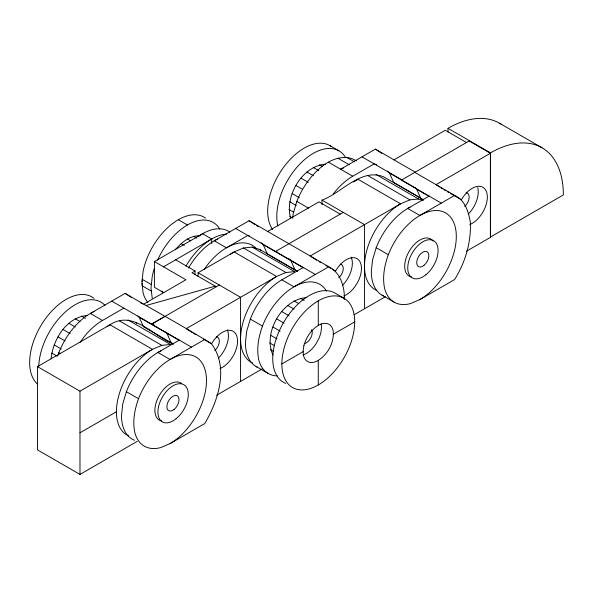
<?xml version="1.0" encoding="UTF-8"?>
<svg xmlns="http://www.w3.org/2000/svg" width="593" height="593" viewBox="0 0 593 593"><rect width="100%" height="100%" fill="white"/><g stroke="black" fill="none" stroke-linecap="round" stroke-linejoin="round"><path stroke-width="0.89" d="M195.038 274.7L195.038 271.001L175.647 259.808M344.333 299.517C344.852 287.16 340.582 272.617 328.796 266.739L249.09 220.722L214.288 240.817L226.43 247.822L247.822 235.473L249.557 236.036M292.838 217.201L293.201 213.65L296.841 201.405A51.509 29.739 -60 0 1 328.389 162.163C336.891 157.36 347.832 155.188 356.43 160.933M51.102 358.839C52.925 339.589 66.431 317.136 87.319 315.469M272.965 355.051C262.721 332.918 281.845 299.799 306.136 297.604M290.666 218.276C284.41 196.416 301.822 166.24 325.349 164.172M58.032 355.326L58.811 352.702A51.509 29.739 -60 0 1 94.317 311.421M161.088 350.804A51.509 29.739 -60 0 0 126.376 391.714L122.744 403.952L121.498 415.56A51.509 29.739 -60 0 0 134.507 440.258M170.065 443.594A51.509 29.739 -60 0 0 201.605 362.301A51.509 29.739 -60 0 0 138.517 398.718C134.648 409.578 132.321 421.297 134.878 432.734A51.509 29.739 -60 0 0 160.636 447.604L170.065 443.594L204.755 423.565C218.335 400.586 229.232 367.2 211.316 343.621C183.089 326.076 153.78 310.28 125.16 293.372L90.358 313.46L102.493 320.472L123.885 308.123M303.245 267.473L281.853 279.822A51.509 29.739 -60 0 0 250.313 319.064L246.673 331.309L245.435 342.91A51.509 29.739 -60 0 0 257.636 367.275M326.446 291.052A51.509 29.739 -60 0 0 294.943 286.3A51.509 29.739 -60 0 0 262.454 326.076C258.6 336.928 256.332 348.662 258.815 360.092A51.509 29.739 -60 0 0 277.45 375.91M410.111 207.187A51.509 29.739 -60 0 0 376.192 247.704L372.56 259.949L371.314 271.55A51.509 29.739 -60 0 0 383.515 295.914M419.881 299.591A51.509 29.739 -60 0 0 451.421 218.291A51.509 29.739 -60 0 0 388.333 254.716C384.464 265.568 382.137 277.294 384.694 288.732A51.509 29.739 -60 0 0 410.452 303.601L419.881 299.591L454.572 279.562C465.194 262.684 471.168 242.685 470.368 222.671C468.789 212.124 465.12 200.226 454.683 195.386L414.811 172.385M175.276 249.764C181.414 242.574 189.567 235.584 199.559 235.74M163.861 292.749L154.402 287.286L154.402 261.565L202.591 233.738L211.701 238.994L211.701 243.56M163.505 266.82L211.701 238.994M415.233 172.14L375.391 149.117L340.59 169.213L343.732 167.878M333.436 193.748A51.509 29.739 -60 0 1 352.731 176.225L374.124 163.876L376.733 164.713M195.038 271.001L192.006 272.758L216.282 286.775M267.695 231.463L318.967 201.865L340.219 214.132M322.006 204.741L322.006 200.115C341.479 193.148 360.781 167.804 383.552 176.773L423.639 199.915M143.765 304.113L185.935 279.77L154.402 261.565M198.077 276.457L198.077 272.758L234.124 251.943L243.456 247.978L252.151 247.111L259.615 249.416L297.301 271.171M393.997 159.865L445.276 130.26L466.521 142.528M137.331 441.311L79.981 474.422L37.492 449.887L37.492 366.63L109.972 324.786C132.958 309.576 153.15 336.061 173.149 344.014M343.251 212.376L275.53 251.476L277.272 252.04M154.202 324.964L151.6 324.119L219.321 285.025M151.6 324.119L165.002 316.388M466.424 251.239L490.389 237.4L490.381 153.283L436.07 184.638L439.658 186.995M37.492 366.63L79.981 391.165L152.46 349.321L161.793 345.348L170.487 344.489L127.999 319.953M179.316 340.123L157.923 352.472L170.065 359.477L204.867 339.389M429.132 196.113L407.739 208.469L419.881 215.474L454.683 195.386M328.796 266.739L293.995 286.834L281.853 279.822M79.981 432.794L116.413 411.764M354.125 314.757L385.331 296.737M216.615 395.242L262.195 368.92M281.853 363.939L303.193 351.619M333.362 334.207L354.703 321.88M422.727 200.278L418.576 199.003L409.882 199.863L400.549 203.829L310.191 255.998L316.632 260.238M252.151 247.111L294.647 271.646L285.952 272.506L276.62 276.479L186.254 328.648L191.984 332.414M146.13 305.477L215.229 286.167M499.514 123.233L542.017 147.776M448.004 132.031L448.004 128.333L490.507 152.868A103.034 59.485 -60 0 1 563.35 194.934L490.507 236.992L490.507 152.868M490.381 153.283L469.137 141.015L401.417 180.116L441.266 203.125M444.068 189.775L445.617 190.672M447.174 191.569L448.723 192.458M450.272 193.355L461.132 199.619M361.982 156.863L401.832 179.872M414.818 187.41L416.753 189.249L429.421 196.557M329.864 145.596L338.966 150.852M423.269 200.026L420.897 198.655L416.753 189.249M346.594 157.286L354.221 161.689M376.081 174.468L418.576 199.003M337.81 158.153L349.255 164.765M367.386 175.328L409.882 199.863M328.389 162.163L352.731 176.225M319.494 164.75L322.688 166.596M313.215 167.426L318.804 170.651M306.929 172.007L313.319 175.698M301.074 178.189L308.256 182.34M322.006 200.115L364.502 224.643L364.502 308.76M296.04 185.55L302.43 189.241M292.186 193.585L299.369 197.736M296.841 201.405L308.619 208.21M376.192 247.704L388.333 254.716M289.755 201.746L296.144 205.437M288.932 209.485L293.72 212.25M289.755 216.26L292.949 218.105M381.981 295.129L394.123 302.141M318.96 261.587L320.516 262.477M325.942 265.612L327.492 266.502M329.041 267.399L330.597 268.295M332.147 269.192L335.245 270.979M256.317 225.407L258.637 226.748M235.68 228.468L315.387 274.485M303.542 267.917L263.166 244.598L261.172 242.707M263.166 244.598L267.31 254.004L297.389 271.386M344.036 298.301A51.509 29.739 -60 0 0 283.098 352.338A51.509 29.739 -60 0 0 327.707 378.097A51.509 29.739 -60 0 0 344.036 298.301L334.926 293.046A51.509 29.739 -60 0 0 282.32 324.742A51.509 29.739 -60 0 0 285.752 383.389M243.456 247.978L285.952 272.506M178.308 219.721L187.418 224.977M193.703 236.325L196.898 238.164M300.28 298.183L304.276 300.488M187.418 238.994L190.612 240.84M293.995 300.851L298.79 303.623M181.132 243.582L184.327 245.42M287.709 305.439L294.098 309.131M281.853 311.621L289.043 315.772M198.077 272.758L240.565 297.293L240.573 381.41M276.827 318.982L284.017 323.133M272.965 327.017L280.155 331.168M250.313 319.064L262.454 326.076M270.541 335.178L276.931 338.87M269.711 342.91L274.507 345.682M270.541 349.692L273.736 351.538M151.363 284.581L142.261 279.325L142.261 281.771M151.363 291.111L142.261 285.856L142.261 283.41M256.102 366.489L268.244 373.501M193.481 333.333L195.809 334.674M203.562 339.152L211.316 343.621M140.904 302.979L142.461 303.875M111.743 301.111L191.45 347.127M179.605 340.567L139.229 317.248L137.902 315.98M139.229 317.248L143.373 326.654L173.452 344.029M119.304 320.82L161.793 345.348M81.463 316.047L85.459 318.352M75.178 318.715L79.973 321.488M68.892 323.304L75.281 326.995M63.036 329.486L70.226 333.637M58.01 336.846L65.2 340.997M54.148 344.881L61.338 349.032M58.811 352.702L60.33 353.576M126.376 391.714L138.517 398.718M51.724 353.043L57.313 356.267M387.474 171.103L389.468 173L416.375 188.552M420.519 197.958L393.611 182.407L389.468 173M441.088 187.937L442.519 188.878M375.391 149.117L381.84 153.357M249.09 220.722L254.82 224.488M125.16 293.372L131.609 297.604M259.615 249.416L260.89 250.602M135.463 322.258L136.738 323.444M288.932 258.77L290.866 260.609L295.01 270.015M165.647 332.028L166.929 333.251L171.081 342.665M152.231 298.235L150.993 288.065L152.231 276.457A51.509 29.739 -60 0 1 154.313 268.599M318.278 300.851L318.278 325.498M318.278 360.329L318.278 384.968M79.981 391.165L79.981 474.422M188.53 268.006A51.509 29.739 -60 0 1 217.453 239.149M203.999 269.689A51.509 29.739 -60 0 1 256.272 248.541M252.64 363.035A50.983 29.435 -60 0 1 242.922 322.748A50.983 29.435 -60 0 1 276.62 276.479L234.124 251.943A50.983 29.435 -60 0 0 230.507 254.241M161.659 420.986A21.459 12.394 -60 0 1 158.635 396.613A21.459 12.394 -60 0 1 181.451 383.382M227.275 329.804A21.459 12.394 -60 0 1 218.439 358.083M211.627 343.666A21.459 12.394 -60 0 1 236.792 336.112A21.459 12.394 -60 0 1 219.981 368.542M216.289 336.787A8.584 4.959 -60 0 1 219.269 342.05A8.584 4.959 -60 0 1 214.822 350.47M411.475 276.975A21.459 12.394 -60 0 1 409.481 250.772A21.459 12.394 -60 0 1 433.009 241.166M477.728 187.603A21.459 12.394 -60 0 1 468.255 214.073M461.443 199.663A21.459 12.394 -60 0 1 486.608 192.11A21.459 12.394 -60 0 1 469.797 224.539M466.105 192.777A8.584 4.959 -60 0 1 469.085 198.04A8.584 4.959 -60 0 1 464.638 206.468M448.004 128.325A103.019 59.478 -60 0 1 501.7 124.612M335.556 271.023A21.459 12.394 -60 0 1 360.722 263.47A21.459 12.394 -60 0 1 343.918 295.9M351.204 257.162A21.459 12.394 -60 0 1 342.376 285.433M311.607 329.671A8.584 4.959 -60 0 1 310.747 337.891A8.584 4.959 -60 0 1 304.231 343.681M321.154 323.941A21.459 12.394 -60 0 1 318.915 338.395L316.306 343.34A21.459 12.394 -60 0 1 302.956 354.999M340.219 264.137A8.584 4.959 -60 0 1 343.206 269.4A8.584 4.959 -60 0 1 338.759 277.828M376.577 290.392A50.983 29.435 -60 0 1 366.859 250.098A50.983 29.435 -60 0 1 400.549 203.829L358.053 179.301A50.983 29.435 -60 0 0 353.717 182.11M198.937 236.058A51.509 29.739 -60 0 1 229.795 232.122M157.575 260.149A51.509 29.739 -60 0 1 219.862 229.194M205.512 218.105A51.509 29.739 -60 0 0 169.902 225.703A51.509 29.739 -60 0 0 143.128 271.201L141.89 282.802L143.128 292.972A51.509 29.739 -60 0 0 147.872 302.452M161.941 291.081A21.459 12.394 -60 0 1 162.704 292.764M37.507 384.079A51.509 29.739 -60 0 1 43.067 322.177A51.509 29.739 -60 0 1 93.968 298.353M38.782 366.089A51.509 29.739 -60 0 1 64.926 312.318A51.509 29.739 -60 0 1 105.02 305.41M80.07 342.331A51.509 29.739 -60 0 1 102.493 320.472M185.943 266.183A51.509 29.739 -60 0 1 226.519 234.079M272.565 229.447A51.509 29.739 -60 0 1 282.779 168.427A51.509 29.739 -60 0 1 331.309 146.53M277.835 225.896A51.509 29.739 -60 0 1 300.525 163.364A51.509 29.739 -60 0 1 345.66 157.627M107.081 326.587A50.983 29.435 -60 0 1 109.972 324.786L152.46 349.321A50.983 29.435 -60 0 0 118.77 395.59A50.983 29.435 -60 0 0 128.488 435.877M303.898 345.615L303.134 350.545L303.401 354.955A21.459 12.394 -60 0 0 317.322 360.952C327.521 354.97 334.482 342.791 333.155 330.864A21.459 12.394 -60 0 0 319.234 324.868C311.466 329.219 306.262 337.172 303.898 345.615M176.091 418.74A21.459 12.394 -60 0 0 184.49 385.131A21.459 12.394 -60 0 0 158.716 405.997A21.459 12.394 -60 0 0 176.091 418.74M174.157 409.392A8.584 4.959 -60 0 0 177.515 395.946A8.584 4.959 -60 0 0 167.204 404.293A8.584 4.959 -60 0 0 174.157 409.392M425.907 274.737A21.459 12.394 -60 0 0 434.306 241.129A21.459 12.394 -60 0 0 408.533 261.995A21.459 12.394 -60 0 0 425.907 274.737M423.965 265.382A8.584 4.959 -60 0 0 427.331 251.936A8.584 4.959 -60 0 0 417.02 260.283A8.584 4.959 -60 0 0 423.965 265.382"/></g></svg>
